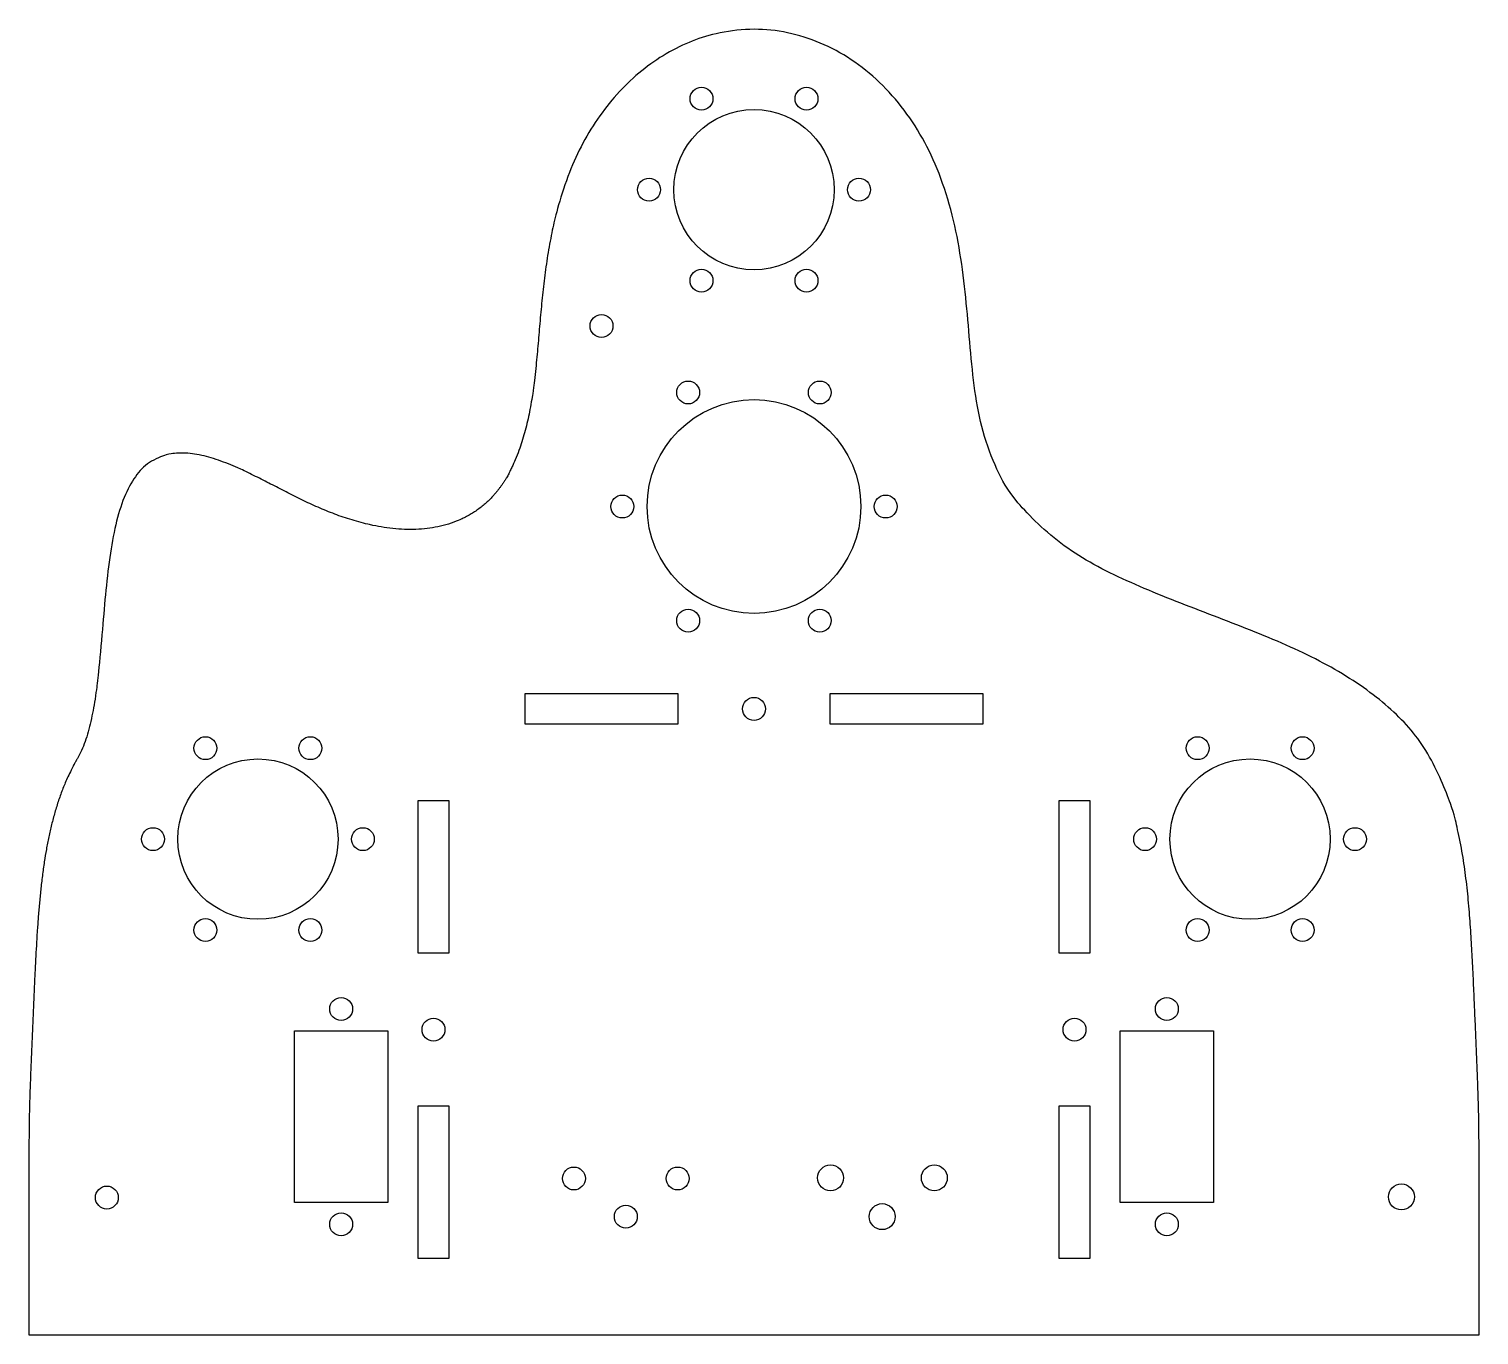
# Model space of a CAD drawing. Header units: millimetres. Extents: x -95 to 95, y -40 to 131.
import ezdxf

# ---------------------------------------------------------------- set-up
doc = ezdxf.new("R2010")
doc.units = ezdxf.units.MM

msp = doc.modelspace()

# ---------------------------------------------------------------- linework, layer by layer
for points in [[(-10, 40), (-30, 40), (-30, 44), (-10, 44)], [(30, 40), (10, 40), (10, 44), (30, 44)], [(-40, 30), (-40, 10), (-44, 10), (-44, 30)], [(44, 30), (44, 10), (40, 10), (40, 30)], [(-60.2, -0.15), (-48, -0.15), (-48, -22.65), (-60.2, -22.65)], [(60.2, -22.65), (48, -22.65), (48, -0.15), (60.2, -0.15)], [(-40, -30), (-44, -30), (-44, -10), (-40, -10)], [(44, -30), (40, -30), (40, -10), (44, -10)]]:
    msp.add_lwpolyline(points, close=True)
msp.add_lwpolyline([(-95, -14.5), (-95, -40), (95, -40), (95, -14.5)])
for centre, radius in [((-6.88, 121.91), 1.5), ((6.88, 121.91), 1.5), ((0, 110), 10.5), ((-13.75, 110), 1.5), ((13.75, 110), 1.5), ((-6.88, 98.09), 1.5), ((6.88, 98.09), 1.5), ((-19.98, 92.15), 1.5), ((-8.63, 83.44), 1.5), ((8.62, 83.44), 1.5), ((0, 68.5), 14), ((-17.25, 68.5), 1.5), ((17.25, 68.5), 1.5), ((-8.63, 53.56), 1.5), ((8.62, 53.56), 1.5), ((0, 42), 1.5), ((-71.88, 36.85), 1.5), ((-58.13, 36.85), 1.5), ((58.13, 36.85), 1.5), ((71.88, 36.85), 1.5), ((-65, 24.94), 10.5), ((65, 24.94), 10.5), ((-78.75, 24.94), 1.5), ((-51.25, 24.94), 1.5), ((51.25, 24.94), 1.5), ((78.75, 24.94), 1.5), ((-71.88, 13.03), 1.5), ((-58.13, 13.03), 1.5), ((58.13, 13.03), 1.5), ((71.88, 13.03), 1.5), ((-54.1, 2.7), 1.5), ((54.1, 2.7), 1.5), ((-42, 0), 1.5), ((42, 0), 1.5), ((-23.6, -19.5), 1.5), ((-10, -19.5), 1.5), ((10.03, -19.42), 1.7), ((23.63, -19.42), 1.7), ((-84.8, -22), 1.5), ((84.83, -21.92), 1.7), ((16.8, -24.5), 1.7), ((-54.1, -25.5), 1.5), ((-16.8, -24.5), 1.5), ((54.1, -25.5), 1.5)]:
    msp.add_circle(centre, radius)
for points, knots in [([(95, -14.5), (95, -2.97), (92.59, 15.06), (100.83, 52.37), (16.35, 57.81), (37.8, 109.79), (0, 145.55), (-31.5, 115.75), (-26.66, 87.52), (-30.86, 75.11), (-32.42, 72.28)], [0, 0, 0, 0, 0, 0.1413224, 0.2429018, 0.3459886, 0.4497994, 0.5502006, 0.6540114, 0.6886275, 0.6886275, 0.6886275, 0.6886275, 0.6886275]), ([(-32.42, 72.28), (-34.51, 68.83), (-40.35, 63.96), (-55.19, 65.44), (-73.24, 79.13), (-88.62, 77.81), (-83.48, 44.41), (-88.66, 35.5)], [0.1365601, 0.1365601, 0.1365601, 0.1365601, 0.1365601, 0.3031151, 0.4586342, 0.6348362, 1, 1, 1, 1, 1]), ([(-88.66, 35.5), (-89.16, 34.64), (-95.21, 22.94), (-93.48, 8.37), (-95, -2.97), (-95, -14.5)], [0.8472472, 0.8472472, 0.8472472, 0.8472472, 0.8472472, 0.8586776, 1, 1, 1, 1, 1])]:
    msp.add_open_spline(points, degree=4, knots=knots)

doc.saveas('drawing.dxf')
